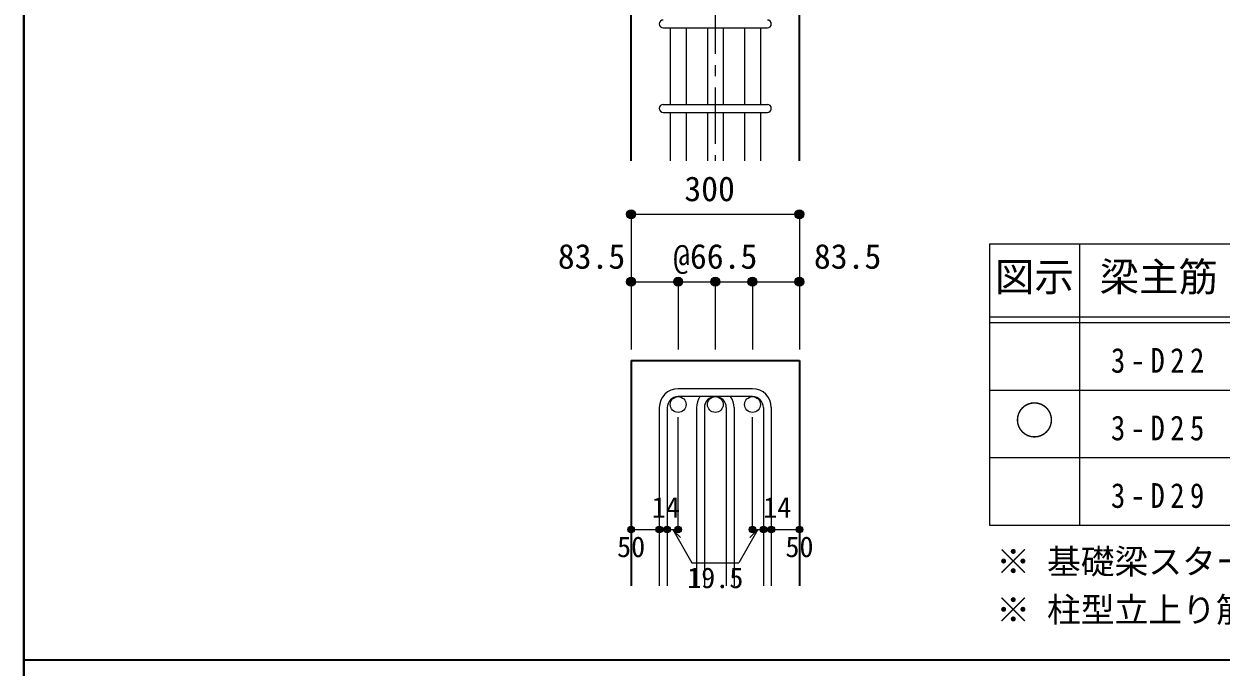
# Model space of a CAD drawing. Units: millimetres at full size, sheet at 1:20; details may follow other scales. Extents: x -3982 to 3969, y -2797 to 2801.
# Drawn here: x -3982 to -1856, y -10 to 1132 of the extents above; entities that cross this region are included whole.
import ezdxf
from ezdxf.enums import TextEntityAlignment as Align

# ---------------------------------------------------------------- set-up
doc = ezdxf.new("R2010")
doc.units = ezdxf.units.MM
doc.header["$LTSCALE"] = 20
doc.header["$PDMODE"] = 32
doc.header["$PDSIZE"] = 12
doc.linetypes.add('CHAIN1', pattern=[8, 5, -1, 1, -1])
for name, color, linetype, lineweight in [('6-1_躯体線', 2, 'Continuous', 35), ('6-5_梁主筋', 7, 'Continuous', 18), ('6-6_S.T.P.', 7, 'Continuous', 18), ('6-7_文字', 7, 'Continuous', 18), ('6-D_寸法', 4, 'Continuous', 9), ('6-E_枠', 7, 'Continuous', 18), ('F-0_枠', 6, 'Continuous', 40)]:
    doc.layers.add(name, color=color, linetype=linetype, lineweight=lineweight)
doc.styles.add('ＭＳ ゴシック', font='')
doc.styles.get('ＭＳ ゴシック').set_extended_font_data('MS Gothic')

msp = doc.modelspace()

# ---------------------------------------------------------------- linework, layer by layer
at = {"layer": '6-1_躯体線'}
for p, q in [((-2903.37, 889.12), (-2903.37, 1289.12)), ((-2604.37, 889.12), (-2604.37, 1289.12)), ((-2903.37, 534.12), (-2903.37, 134.12)), ((-2903.37, 534.12), (-2604.37, 534.12)), ((-2604.37, 534.12), (-2604.37, 134.12))]:
    msp.add_line(p, q, dxfattribs=at)
at = {"layer": '6-5_梁主筋'}
for p, q in [((-2833.87, 1125.12), (-2833.87, 989.12)), ((-2805.87, 1125.12), (-2805.87, 989.12)), ((-2767.87, 1125.12), (-2767.87, 989.12)), ((-2739.87, 1125.12), (-2739.87, 989.12)), ((-2701.87, 1125.12), (-2701.87, 989.12)), ((-2673.87, 1125.12), (-2673.87, 989.12)), ((-2833.87, 975.12), (-2833.87, 889.12)), ((-2805.87, 975.12), (-2805.87, 889.12)), ((-2767.87, 975.12), (-2767.87, 889.12)), ((-2739.87, 975.12), (-2739.87, 889.12)), ((-2701.87, 975.12), (-2701.87, 889.12)), ((-2673.87, 975.12), (-2673.87, 889.12))]:
    msp.add_line(p, q, dxfattribs=at)
at = {"layer": '6-5_梁主筋', "color": 3, "lineweight": 25}
for centre in [(-2819.87, 456.12), (-2753.87, 456.12), (-2687.87, 456.12)]:
    msp.add_circle(centre, 14, dxfattribs=at)
at = {"layer": '6-6_S.T.P.'}
for p, q in [((-2846.37, 1125.12), (-2661.37, 1125.12)), ((-2846.37, 989.12), (-2661.37, 989.12)), ((-2846.37, 975.12), (-2661.37, 975.12)), ((-2687.87, 484.12), (-2819.87, 484.12)), ((-2687.87, 470.12), (-2819.87, 470.12)), ((-2853.37, 450.62), (-2853.37, 134.12)), ((-2839.37, 450.62), (-2839.37, 134.12)), ((-2787.37, 450.62), (-2787.37, 134.12)), ((-2773.37, 450.62), (-2773.37, 134.12)), ((-2734.37, 450.62), (-2734.37, 134.12)), ((-2720.37, 450.62), (-2720.37, 134.12)), ((-2668.37, 450.62), (-2668.37, 134.12)), ((-2654.37, 450.62), (-2654.37, 134.12))]:
    msp.add_line(p, q, dxfattribs=at)
for centre, radius, start, end in [((-2846.37, 1132.12), 7, 90, 270), ((-2661.37, 1132.12), 7, 270, 90), ((-2846.37, 982.12), 7, 90, 270), ((-2661.37, 982.12), 7, 270, 90), ((-2819.87, 450.62), 33.5, 90, 180), ((-2819.87, 450.62), 19.5, 90, 180), ((-2753.87, 450.62), 33.5, 144.40235, 180), ((-2753.87, 450.62), 19.5, 90, 180), ((-2753.87, 450.62), 19.5, 0, 90), ((-2753.87, 450.62), 33.5, 0, 35.59765), ((-2687.87, 450.62), 33.5, 0, 90), ((-2687.87, 450.62), 19.5, 0, 90)]:
    msp.add_arc(centre, radius, start, end, dxfattribs=at)
at = {"layer": '6-D_寸法', "linetype": 'CHAIN1'}
msp.add_line((-2753.87, 2139.12), (-2753.87, 889.12), dxfattribs=at)
at = {"layer": '6-D_寸法'}
for p, q in [((-2903.37, 794.12), (-2903.37, 674.12)), ((-2903.37, 794.12), (-2604.37, 794.12)), ((-2604.37, 794.12), (-2604.37, 674.12)), ((-2903.37, 674.12), (-2819.87, 674.12)), ((-2903.37, 674.12), (-2903.37, 554.12)), ((-2819.87, 674.12), (-2819.87, 554.12)), ((-2819.87, 674.12), (-2753.87, 674.12)), ((-2753.87, 674.12), (-2753.87, 554.12)), ((-2753.87, 674.12), (-2604.37, 674.12)), ((-2687.87, 674.12), (-2687.87, 554.12)), ((-2604.37, 674.12), (-2604.37, 554.12)), ((-2819.87, 234.12), (-2819.87, 433.45)), ((-2687.87, 234.12), (-2687.87, 433.45)), ((-2903.37, 234.12), (-2853.37, 234.12)), ((-2853.37, 234.12), (-2819.87, 234.12)), ((-2829.62, 234.12), (-2815.48, 219.98)), ((-2829.62, 234.12), (-2795.39, 174.85)), ((-2678.12, 234.12), (-2712.34, 174.85)), ((-2678.12, 234.12), (-2692.26, 219.98)), ((-2687.87, 234.12), (-2604.37, 234.12)), ((-2668.37, 234.12), (-2654.37, 234.12)), ((-2795.39, 174.85), (-2712.34, 174.85))]:
    msp.add_line(p, q, dxfattribs=at)
for centre, radius in [((-2903.37, 794.12), 8), ((-2903.37, 794.12), 7.2), ((-2903.37, 794.12), 6.4), ((-2903.37, 794.12), 5.6), ((-2903.37, 794.12), 4.8), ((-2903.37, 794.12), 4), ((-2903.37, 794.12), 3.2), ((-2903.37, 794.12), 2.4), ((-2903.37, 794.12), 1.6), ((-2903.37, 794.12), 0.8), ((-2604.37, 794.12), 8), ((-2604.37, 794.12), 7.2), ((-2604.37, 794.12), 6.4), ((-2604.37, 794.12), 5.6), ((-2604.37, 794.12), 4.8), ((-2604.37, 794.12), 4), ((-2604.37, 794.12), 3.2), ((-2604.37, 794.12), 2.4), ((-2604.37, 794.12), 1.6), ((-2604.37, 794.12), 0.8), ((-2903.37, 674.12), 8), ((-2903.37, 674.12), 7.2), ((-2903.37, 674.12), 6.4), ((-2819.87, 674.12), 8), ((-2819.87, 674.12), 7.2), ((-2819.87, 674.12), 6.4), ((-2753.87, 674.12), 8), ((-2753.87, 674.12), 7.2), ((-2753.87, 674.12), 6.4), ((-2687.87, 674.12), 8), ((-2687.87, 674.12), 7.2), ((-2687.87, 674.12), 6.4), ((-2604.37, 674.12), 8), ((-2604.37, 674.12), 7.2), ((-2604.37, 674.12), 6.4), ((-2903.37, 674.12), 5.6), ((-2903.37, 674.12), 4.8), ((-2903.37, 674.12), 4), ((-2903.37, 674.12), 3.2), ((-2903.37, 674.12), 2.4), ((-2903.37, 674.12), 1.6), ((-2903.37, 674.12), 0.8), ((-2819.87, 674.12), 5.6), ((-2819.87, 674.12), 4.8), ((-2819.87, 674.12), 4), ((-2819.87, 674.12), 3.2), ((-2819.87, 674.12), 2.4), ((-2819.87, 674.12), 1.6), ((-2819.87, 674.12), 0.8), ((-2753.87, 674.12), 5.6), ((-2753.87, 674.12), 4.8), ((-2753.87, 674.12), 4), ((-2753.87, 674.12), 3.2), ((-2753.87, 674.12), 2.4), ((-2753.87, 674.12), 1.6), ((-2753.87, 674.12), 0.8), ((-2687.87, 674.12), 5.6), ((-2687.87, 674.12), 4.8), ((-2687.87, 674.12), 4), ((-2687.87, 674.12), 3.2), ((-2687.87, 674.12), 2.4), ((-2687.87, 674.12), 1.6), ((-2687.87, 674.12), 0.8), ((-2604.37, 674.12), 5.6), ((-2604.37, 674.12), 4.8), ((-2604.37, 674.12), 4), ((-2604.37, 674.12), 3.2), ((-2604.37, 674.12), 2.4), ((-2604.37, 674.12), 1.6), ((-2604.37, 674.12), 0.8), ((-2903.37, 234.12), 4), ((-2903.37, 234.12), 3.6), ((-2903.37, 234.12), 3.2), ((-2903.37, 234.12), 2.8), ((-2903.37, 234.12), 2.4), ((-2903.37, 234.12), 2), ((-2903.37, 234.12), 1.6), ((-2903.37, 234.12), 1.2), ((-2903.37, 234.12), 0.8), ((-2903.37, 234.12), 0.4), ((-2853.37, 234.12), 4), ((-2853.37, 234.12), 3.6), ((-2853.37, 234.12), 3.2), ((-2853.37, 234.12), 2.8), ((-2853.37, 234.12), 2.4), ((-2853.37, 234.12), 2), ((-2853.37, 234.12), 1.6), ((-2853.37, 234.12), 1.2), ((-2853.37, 234.12), 0.8), ((-2853.37, 234.12), 0.4), ((-2839.37, 234.12), 4), ((-2839.37, 234.12), 3.6), ((-2839.37, 234.12), 3.2), ((-2839.37, 234.12), 2.8), ((-2839.37, 234.12), 2.4), ((-2839.37, 234.12), 2), ((-2839.37, 234.12), 1.6), ((-2839.37, 234.12), 1.2), ((-2839.37, 234.12), 0.8), ((-2839.37, 234.12), 0.4), ((-2819.87, 234.12), 4), ((-2819.87, 234.12), 3.6), ((-2819.87, 234.12), 3.2), ((-2819.87, 234.12), 2.8), ((-2819.87, 234.12), 2.4), ((-2819.87, 234.12), 2), ((-2819.87, 234.12), 1.6), ((-2819.87, 234.12), 1.2), ((-2819.87, 234.12), 0.8), ((-2819.87, 234.12), 0.4), ((-2687.87, 234.12), 4), ((-2687.87, 234.12), 3.6), ((-2687.87, 234.12), 3.2), ((-2687.87, 234.12), 2.8), ((-2687.87, 234.12), 2.4), ((-2687.87, 234.12), 2), ((-2687.87, 234.12), 1.6), ((-2687.87, 234.12), 1.2), ((-2687.87, 234.12), 0.8), ((-2687.87, 234.12), 0.4), ((-2668.37, 234.12), 4), ((-2668.37, 234.12), 3.6), ((-2668.37, 234.12), 3.2), ((-2668.37, 234.12), 2.8), ((-2668.37, 234.12), 2.4), ((-2668.37, 234.12), 2), ((-2668.37, 234.12), 1.6), ((-2668.37, 234.12), 1.2), ((-2668.37, 234.12), 0.8), ((-2668.37, 234.12), 0.4), ((-2654.37, 234.12), 4), ((-2654.37, 234.12), 3.6), ((-2654.37, 234.12), 3.2), ((-2654.37, 234.12), 2.8), ((-2654.37, 234.12), 2.4), ((-2654.37, 234.12), 2), ((-2654.37, 234.12), 1.6), ((-2654.37, 234.12), 1.2), ((-2654.37, 234.12), 0.8), ((-2654.37, 234.12), 0.4), ((-2604.37, 234.12), 4), ((-2604.37, 234.12), 3.6), ((-2604.37, 234.12), 3.2), ((-2604.37, 234.12), 2.8), ((-2604.37, 234.12), 2.4), ((-2604.37, 234.12), 2), ((-2604.37, 234.12), 1.6), ((-2604.37, 234.12), 1.2), ((-2604.37, 234.12), 0.8), ((-2604.37, 234.12), 0.4)]:
    msp.add_circle(centre, radius, dxfattribs=at)
at = {"layer": '6-D_寸法', "color": 7}
for p in [(-2903.37, 794.12), (-2604.37, 794.12), (-2903.37, 674.12), (-2819.87, 674.12), (-2753.87, 674.12), (-2687.87, 674.12), (-2604.37, 674.12), (-2903.37, 234.12), (-2853.37, 234.12), (-2839.37, 234.12), (-2819.87, 234.12), (-2687.87, 234.12), (-2668.37, 234.12), (-2654.37, 234.12), (-2604.37, 234.12)]:
    msp.add_point(p, dxfattribs=at)
at = {"layer": '6-E_枠', "color": 3, "lineweight": 25}
for p, q in [((-2267.02, 741.85), (-2267.02, 241.85)), ((-2267.02, 741.85), (-825.33, 741.85)), ((-2267.02, 241.85), (-825.33, 241.85))]:
    msp.add_line(p, q, dxfattribs=at)
at = {"layer": '6-E_枠'}
for p, q in [((-2107.02, 741.85), (-2107.02, 241.85)), ((-2267.02, 611.85), (-825.33, 611.85)), ((-2267.02, 601.85), (-825.33, 601.85)), ((-2267.02, 481.85), (-825.33, 481.85)), ((-2267.02, 361.85), (-825.33, 361.85))]:
    msp.add_line(p, q, dxfattribs=at)
at = {"layer": 'F-0_枠'}
msp.add_line((-3981.92, 2800.77), (-3981.92, -2796.83), dxfattribs=at)
at = {"layer": 'F-0_枠', "color": 2, "lineweight": 35}
msp.add_line((2482.4, 1.97), (-3981.92, 1.97), dxfattribs=at)

# ---------------------------------------------------------------- texts
at = {"layer": '6-7_文字', "color": 2, "style": 'ＭＳ ゴシック'}
for s, p in [('図示', (-2257.02, 641.85)), ('梁主筋', (-2071.17, 641.85)), ('○', (-2222.02, 386.85))]:
    msp.add_text(s, height=51.32, dxfattribs=at).set_placement(p, align=Align.BOTTOM_LEFT)
at = {"layer": '6-7_文字', "style": 'ＭＳ ゴシック'}
for s, p in [('※ 基礎梁スターラップ     D13 @150', (-2254.64, 142.13)), ('※ 柱型立上り筋●は引張側領域時', (-2254.64, 56.45))]:
    msp.add_text(s, height=43.99, dxfattribs=at).set_placement(p, align=Align.BOTTOM_LEFT)
at = {"layer": '6-7_文字', "char_height": 43.99, "attachment_point": 7, "style": 'ＭＳ ゴシック'}
for s, insert in [('\\T1.38;\\W0.85;3-D22', (-2051.17, 511.85)), ('\\T1.38;\\W0.85;3-D25', (-2051.17, 391.85)), ('\\T1.38;\\W0.85;3-D29', (-2051.17, 271.85))]:
    msp.add_mtext(s, dxfattribs=dict(at, insert=insert))
at = {"layer": '6-D_寸法', "style": 'ＭＳ ゴシック'}
for s, height, p in [('300', 43.99, (-2808.87, 804.12)), ('83.5', 43.99, (-3033.55, 684.12)), ('@66.5', 43.99, (-2828.87, 684.12)), ('83.5', 43.99, (-2578.74, 684.12)), ('14', 36.66, (-2866.68, 244.2)), ('14', 36.66, (-2668.76, 244.12)), ('50', 36.66, (-2928.37, 174.12)), ('50', 36.66, (-2629.37, 174.12)), ('19.5', 36.66, (-2803.87, 119.04))]:
    msp.add_text(s, height=height, dxfattribs=at).set_placement(p, align=Align.BOTTOM_LEFT)

doc.saveas('drawing.dxf')
